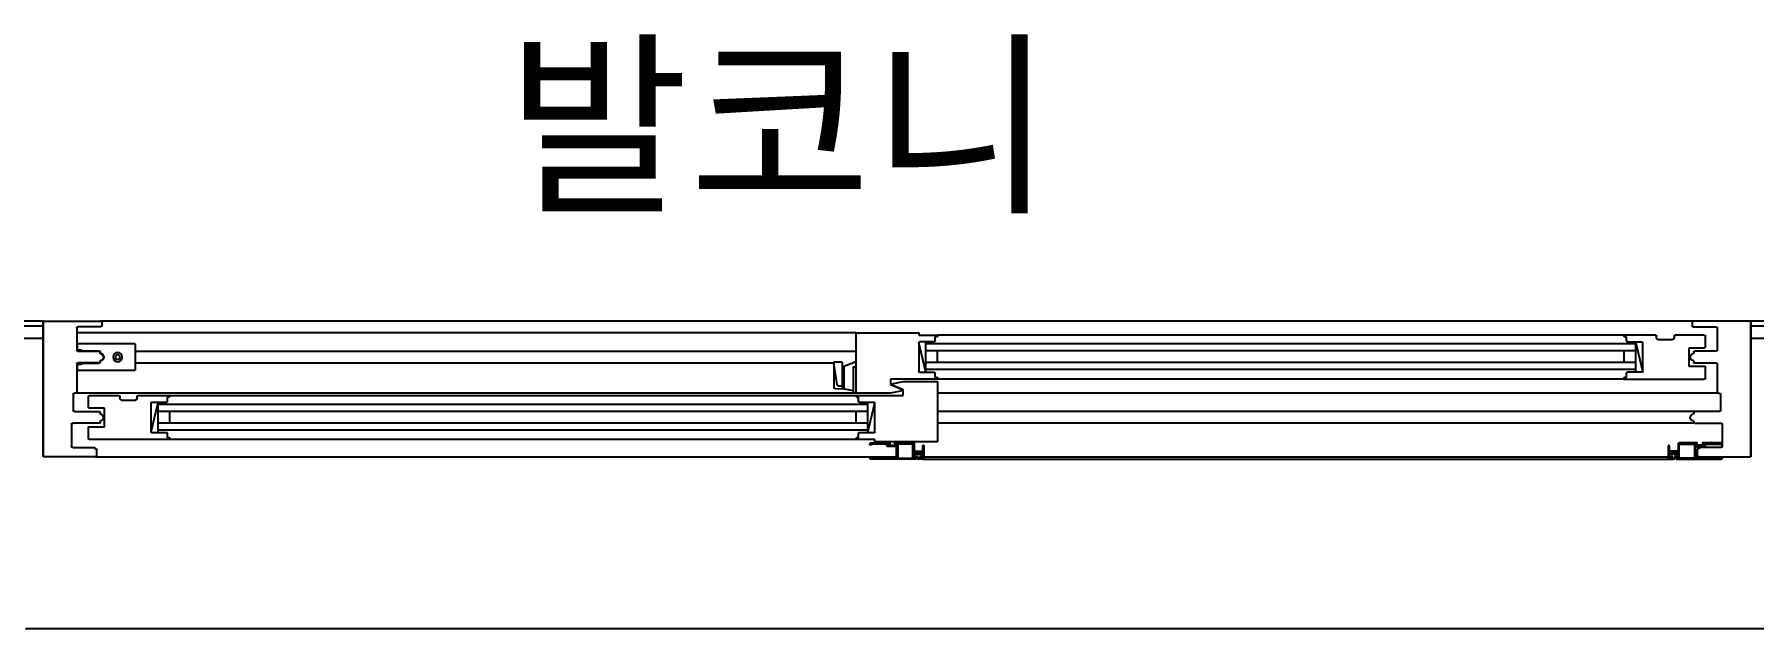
# Model space of a CAD drawing. Header units: millimetres. Extents: x -33000 to 294000, y 0 to 42408.
# Drawn here: x 196594 to 198074, y 10450 to 10962 of the extents above; entities that cross this region are included whole.
import ezdxf
from ezdxf.enums import TextEntityAlignment as Align

# ---------------------------------------------------------------- set-up
doc = ezdxf.new("R2010")
doc.units = ezdxf.units.MM
doc.header["$LTSCALE"] = 50
doc.layers.add('arch', color=8, linetype='Continuous')
doc.layers.add('실명', color=9, linetype='Continuous')
doc.styles.add('FORTELINE', font='malgun.ttf')

# ---------------------------------------------------------------- blocks, each defined once
blk = doc.blocks.new('XR-Unit-Plan$0$WG-민간-BP_1500')
for p, q in [((22, 119), (18.9, 119)), ((22.3, 119), (668.5, 119)), ((-735, 117), (-735, 0)), ((-690, 117), (-735, 117)), ((-735, 0), (-735, 117)), ((-710.5, 89), (-710.5, 108)), ((-709.5, 109), (-690.5, 109)), ((-690.5, 109), (-690.5, 110)), ((-690.5, 110), (-689, 110)), ((-690, 117), (-0.2, 117)), ((-689, 110), (-689, 116)), ((35, 104), (-18.5, 104)), ((23.3, 117), (664, 117)), ((35, 52), (35, 104)), ((689, 110), (689, 116)), ((690.5, 110), (689, 110)), ((690, 117), (735, 117)), ((690.5, 109), (690.5, 110)), ((709.5, 109), (690.5, 109)), ((710.5, 89), (710.5, 108)), ((735, 117), (735, 0)), ((735, 0), (735, 117)), ((-696, 101), (-696, 91.5)), ((-695.5, 91), (-682, 91)), ((-626, 102), (-695, 102)), ((-682, 91), (-682, 75)), ((-642, 95.5), (-636, 70)), ((-642, 95.5), (-642, 70.5)), ((-641.5, 96), (-629, 96)), ((-636, 96), (-636, 70)), ((-636, 93.7), (-25, 93.7)), ((-628, 100.5), (-626.5, 100.5)), ((-628, 100.5), (-628, 97)), ((-626.5, 100.5), (-628, 100.5)), ((-35, 102), (-626, 102)), ((-626, 101), (-626, 102)), ((-19, 102), (-35, 102)), ((-35, 101), (-35, 102)), ((-34.5, 100.5), (-33, 100.5)), ((-33, 100.5), (-33, 96.9)), ((-32, 96), (-19.5, 96)), ((-25, 96), (-19, 70.5)), ((-25, 96), (-25, 70)), ((-19, 103.5), (-19, 102)), ((-19, 95.5), (-19, 70.5)), ((-686.5, 88), (-709.5, 88)), ((-709, 63), (-709, 77)), ((-708, 78), (-686.5, 78)), ((-696, 74.5), (-696, 65)), ((-682, 75), (-695.5, 75)), ((-686, 86.5), (-686, 87.5)), ((-686, 78.5), (-686, 79.5)), ((-636, 87.7), (-25, 87.7)), ((-636, 77.7), (-25, 77.7)), ((-626, 87.7), (-626, 77.7)), ((-35, 87.7), (-35, 77.7)), ((687, 88), (35, 88)), ((687, 78), (35, 78)), ((686, 86.5), (686, 87.5)), ((686, 78.5), (686, 79.5)), ((686.5, 88), (709.5, 88)), ((708, 78), (686.5, 78)), ((709, 63), (709, 77)), ((-707, 62), (-708, 62)), ((-35.6, 62), (-707, 62)), ((-706, 37), (-706, 61)), ((-695, 64), (-670, 64)), ((-669, 65), (-669, 66.5)), ((-667.5, 68), (-655.5, 68)), ((-654, 66.5), (-654, 65)), ((-653, 64), (-626, 64)), ((-629, 70), (-641.5, 70)), ((-636, 71.7), (-25, 71.7)), ((-628, 69), (-628, 65.5)), ((-626.5, 65.5), (-628, 65.5)), ((-626, 64), (-626, 65)), ((-626, 64), (-35, 64)), ((-35, 65), (-35, 64)), ((-35, 64), (5.5, 64)), ((-5.5, 62), (-35, 62)), ((-35, 62), (-35, 10)), ((-34.5, 65.5), (-33, 65.5)), ((-33, 69), (-33, 65.5)), ((-19.5, 70), (-32, 70)), ((4.5, 60), (-5.5, 62)), ((5.5, 59.3), (-4.7, 55)), ((5.5, 64), (5.5, 59.3)), ((707, 62), (35, 62)), ((706, 37), (706, 61)), ((707, 62), (708, 62)), ((-54.4, 36.1), (-54.4, 57.2)), ((-51.3, 54.7), (-54.2, 36.3)), ((-53.4, 58.2), (-45.8, 58.5)), ((-47.2, 56.2), (-49.5, 56.2)), ((-47.2, 56.2), (-47.2, 58.5)), ((-47.1, 36.1), (-47.2, 56.2)), ((-5.5, 54.7), (4.8, 59)), ((-5.5, 50), (-5.5, 54.7)), ((35, 50), (-5.5, 50)), ((-4.5, 54), (5.5, 52)), ((5.5, 52), (35, 52)), ((33, 48.5), (33, 45)), ((34.5, 48.5), (33, 48.5)), ((33, 48.5), (34.5, 48.5)), ((35, 49), (35, 50)), ((626, 50), (35, 50)), ((626, 49), (626, 50)), ((626, 50), (695, 50)), ((628, 48.5), (626.5, 48.5)), ((626.5, 48.5), (628, 48.5)), ((628, 48.5), (628, 45)), ((696, 49), (696, 39.5)), ((-705.8, 42.2), (-655.8, 42.2)), ((-705.8, 37.2), (-705.8, 42.2)), ((-705.8, 37.2), (-702.5, 37.2)), ((-686.5, 36), (-705, 36)), ((-702.5, 37.2), (-700.5, 36.2)), ((-700.5, 36.2), (-686.8, 36.2)), ((-686, 34.5), (-686, 35.5)), ((-685.8, 34.4), (-685.8, 35.2)), ((-655.8, 19.7), (-655.8, 42.2)), ((-655.8, 36), (-54.4, 36)), ((-53.4, 35.1), (-48.1, 35.1)), ((-45.8, 39), (-47.1, 39)), ((25, 44), (19, 18.5)), ((19, 18.5), (19, 43.5)), ((19.5, 44), (32, 44)), ((25, 44), (25, 18)), ((636, 41.7), (25, 41.7)), ((636, 35.7), (25, 35.7)), ((35, 35.7), (35, 25.7)), ((626, 35.7), (626, 25.7)), ((641.5, 44), (629, 44)), ((636, 44), (636, 18)), ((642, 43.5), (636, 18)), ((642, 43.5), (642, 18.5)), ((695.5, 39), (682, 39)), ((682, 39), (682, 23)), ((686, 34.5), (686, 35.5)), ((686.5, 36), (705, 36)), ((-706, 6), (-706, 25)), ((-705.8, 24.7), (-702.5, 24.7)), ((-705.8, 19.7), (-705.8, 24.7)), ((-655.8, 19.7), (-705.8, 19.7)), ((-705, 26), (-686.5, 26)), ((-702.5, 24.7), (-700.5, 25.7)), ((-700.5, 25.7), (-686.8, 25.7)), ((-686, 26.5), (-686, 27.5)), ((-685.8, 26.7), (-685.8, 27.5)), ((-655.8, 26), (-35, 26)), ((32, 18), (19.5, 18)), ((636, 25.7), (25, 25.7)), ((636, 19.7), (25, 19.7)), ((33, 17), (33, 13.5)), ((628, 17), (628, 13.5)), ((629, 18), (641.5, 18)), ((667.5, 16), (655.5, 16)), ((682, 23), (695.5, 23)), ((686, 26.5), (686, 27.5)), ((705, 26), (686.5, 26)), ((696, 22.5), (696, 13)), ((706, 6), (706, 25)), ((-735, 0), (-685.5, 0)), ((-35, 10), (-706, 10)), ((-685.4, 5), (-705, 5)), ((685.5, 0), (-685.5, 0)), ((-684.5, 1), (-684.5, 4)), ((-35, 10), (18.5, 10)), ((19, 10.5), (19, 12)), ((19, 12), (35, 12)), ((34.5, 13.5), (33, 13.5)), ((35, 12), (35, 13)), ((626, 12), (35, 12)), ((626, 12), (626, 13)), ((653, 12), (626, 12)), ((626.5, 13.5), (628, 13.5)), ((654, 14.5), (654, 13)), ((669, 13), (669, 14.5)), ((695, 12), (670, 12)), ((684.5, 1), (684.5, 4)), ((735, 0), (685.5, 0)), ((685.6, 5), (705, 5))]:
    blk.add_line(p, q)
blk.add_lwpolyline([(22.3, 118), (22.3, 113.5, -0.414214), (21.8, 113), (15.3, 113, -0.414214), (14.8, 113.5), (14.8, 118), (15.8, 118, 1), (15.8, 119), (-22.2, 119, 0.414214), (-23.2, 118), (-23.2, 117.5), (-22.2, 117.5, -0.414214), (-21.7, 118), (-0.2, 118), (-0.2, 108), (-7.7, 108, 0.414214), (-8.7, 107), (-8.7, 106), (-21.7, 106, -0.414214), (-22.2, 106.5), (-23.2, 106.5), (-23.2, 106, 0.414214), (-22.2, 105), (-6.2, 105), (-6.2, 105.8), (-7.7, 105.8), (-7.7, 107), (-0.2, 107), (-0.2, 105.8), (-1.7, 105.8), (-1.7, 105), (13.8, 105, 0.414214), (14.8, 106), (14.8, 111.5, -0.414214), (15.3, 112), (21.8, 112, -0.414214), (22.3, 111.5), (22.3, 107.5, 1), (23.3, 107.5), (23.3, 118, 0.414214), (22.3, 119), (21.8, 119, 1), (21.8, 118)], format="xyb", close=True)
blk.add_lwpolyline([(710.5, 106, -0.414214), (709.5, 105), (693.5, 105), (693.5, 105.8), (695, 105.8), (695, 107), (687.5, 107), (687.5, 105.8), (689, 105.8), (689, 105), (673.5, 105, -0.414214), (672.5, 106), (672.5, 111.5, 0.414214), (672, 112), (665.5, 112, 0.414214), (665, 111.5), (665, 107.5, -1), (664, 107.5), (664, 118, -0.414214), (665, 119), (665.5, 119, -1), (665.5, 118, 1), (665.5, 119), (665, 113.5, 0.414214), (665.5, 113), (672, 113, 0.414214), (672.5, 113.5), (672.5, 118), (671.5, 118, -1), (671.5, 119), (709.5, 119, -0.414214), (710.5, 118), (710.5, 117.5), (709.5, 117.5, 0.414214), (709, 118), (687.5, 118), (687.5, 108), (695, 108, -0.414214), (696, 107), (696, 106), (709, 106, 0.414214), (709.5, 106.5), (710.5, 106.5)], format="xyb")
for points in [[(0.8, 106), (0.8, 118), (13.8, 118), (13.8, 106)], [(686.5, 106), (686.5, 118), (673.5, 118), (673.5, 106)]]:
    blk.add_lwpolyline(points, close=True)
for points in [[(-35, 35), (-45.8, 39), (-45.8, 58.5), (-37.5, 59.9)], [(-35, 62), (-37.5, 62), (-37.5, 39.3), (-35, 39.3)]]:
    blk.add_lwpolyline(points)
for centre, radius in [((18.9, 116.1), 2.9), ((668.5, 116.1), 2.9), ((18.9, 116.1), 1.53), ((668.5, 116.1), 1.53), ((-670.8, 31), 4), ((-670.8, 31), 2)]:
    blk.add_circle(centre, radius)
for centre, radius, start, end in [((-709.5, 108), 1, 90, 180), ((-690, 116), 1, 0, 90), ((-18.5, 103.5), 0.5, 90, 180), ((690, 116), 1, 90, 180), ((709.5, 108), 1, 0, 90), ((-709.5, 89), 1, 180, 270), ((-695, 101), 1, 90, 180), ((-695.5, 91.5), 0.5, 180, 270), ((-641.5, 95.5), 0.5, 90, 180), ((-629, 97), 1, 270, 0.0471), ((-626.5, 101), 0.5, 270, 0), ((-34.5, 101), 0.5, 180, 270), ((-32, 97), 1, 179.9529, 270), ((-19.5, 95.5), 0.5, 0, 90), ((709.5, 89), 1, 270, 0), ((-708, 77), 1, 90, 180), ((-695.5, 74.5), 0.5, 90, 180), ((-686.5, 87.5), 0.5, 0, 90), ((-686.5, 78.5), 0.5, 270, 0), ((-685.5, 86.5), 0.5, 180, 261.7868), ((-685.5, 79.5), 0.5, 98.2132, 180), ((-686, 83), 3, 278.2132, 81.7868), ((686, 83), 3, 98.2132, 261.7868), ((685.5, 86.5), 0.5, 278.2132, 0), ((685.5, 79.5), 0.5, 0, 81.7868), ((686.5, 87.5), 0.5, 90, 180), ((686.5, 78.5), 0.5, 180, 270), ((708, 77), 1, 0, 90), ((-708, 63), 1, 180, 270), ((-707, 61), 1, 0, 90), ((-695, 65), 1, 180, 270), ((-670, 65), 1, 270, 0), ((-667.5, 66.5), 1.5, 90, 180), ((-655.5, 66.5), 1.5, 0, 90), ((-653, 65), 1, 180, 270), ((-641.5, 70.5), 0.5, 180, 270), ((-629, 69), 1, 359.9529, 90), ((-626.5, 65), 0.5, 0, 90), ((-34.5, 65), 0.5, 90, 180), ((-32, 69), 1, 90, 180.0471), ((-19.5, 70.5), 0.5, 270, 0), ((4.5, 59.5), 0.5, 294.9319, 90), ((707, 61), 1, 90, 180), ((708, 63), 1, 270, 0), ((-53.4, 57.2), 1, 92.2775, 180), ((-49.5, 54.3), 1.88, 90, 168.8801), ((-4.5, 54.5), 0.5, 114.9319, 270), ((32, 45), 1, 270, 0.0471), ((34.5, 49), 0.5, 270, 0), ((34.5, 49), 0.5, 270, 0), ((626.5, 49), 0.5, 180, 270), ((629, 45), 1, 179.9529, 270), ((695, 49), 1, 0, 90), ((-705, 37), 1, 180, 270), ((-686.8, 35.2), 1, 0, 90), ((-686.5, 35.5), 0.5, 0, 90), ((-685.5, 34.5), 0.5, 180, 261.7868), ((-686.3, 31), 3.5, 278.2132, 81.7868), ((-686, 31), 3, 278.2132, 81.7868), ((-53.4, 36.1), 1, 180, 270), ((-53.2, 36.1), 1, 171.0635, 270), ((-48.1, 36.1), 1, 270, 0.0858), ((19.5, 43.5), 0.5, 90, 180), ((641.5, 43.5), 0.5, 0, 90), ((686, 31), 3, 98.2132, 261.7868), ((685.5, 34.5), 0.5, 278.2132, 0), ((686.5, 35.5), 0.5, 90, 180), ((695.5, 39.5), 0.5, 270, 0), ((705, 37), 1, 270, 0), ((-705, 25), 1, 90, 180), ((-686.8, 26.7), 1, 270, 0), ((-686.5, 26.5), 0.5, 270, 0), ((-685.5, 27.5), 0.5, 98.2132, 180), ((19.5, 18.5), 0.5, 180, 270), ((32, 17), 1, 359.9529, 90), ((629, 17), 1, 90, 180.0471), ((641.5, 18.5), 0.5, 270, 0), ((655.5, 14.5), 1.5, 90, 180), ((667.5, 14.5), 1.5, 0, 90), ((685.5, 27.5), 0.5, 0, 81.7868), ((686.5, 26.5), 0.5, 180, 270), ((695.5, 22.5), 0.5, 0, 90), ((705, 25), 1, 0, 90), ((-705, 6), 1, 180, 270), ((-685.5, 4), 1, 0, 90), ((-685.5, 1), 1, 270, 0), ((18.5, 10.5), 0.5, 270, 0), ((34.5, 13), 0.5, 0, 90), ((626.5, 13), 0.5, 90, 180), ((653, 13), 1, 270, 0), ((670, 13), 1, 180, 270), ((685.5, 4), 1, 90, 180), ((685.5, 1), 1, 180, 270), ((695, 13), 1, 270, 0), ((705, 6), 1, 270, 0)]:
    blk.add_arc(centre, radius, start, end)
for p in [(689, 116), (710.5, 118), (-705.8, 37.2), (-702.5, 37.2), (-700.5, 36.2), (-682.8, 31), (-685.8, 26.7)]:
    blk.add_point(p)

msp = doc.modelspace()

# ---------------------------------------------------------------- linework, layer by layer
at = {"layer": 'arch'}
for p, q in [((196601.2, 10714.6), (196311.2, 10714.6)), ((196601.2, 10710.1), (196311.2, 10710.1)), ((198086.2, 10714.6), (198071.2, 10714.6)), ((198090.7, 10710.1), (198071.2, 10710.1)), ((196601.2, 10699.6), (196311.2, 10699.6)), ((198101.2, 10699.6), (198071.2, 10699.6))]:
    msp.add_line(p, q, dxfattribs=at)
msp.add_lwpolyline([(196586.2, 10449.6), (198086.2, 10449.6)], dxfattribs=at)

# ---------------------------------------------------------------- block references
at = {"layer": 'arch', "xscale": -1, "rotation": 180}
msp.add_blockref('XR-Unit-Plan$0$WG-민간-BP_1500', (197336.2, 10714.6), dxfattribs=at)

# ---------------------------------------------------------------- texts
at = {"layer": '실명', "ltscale": 25, "style": 'FORTELINE'}
msp.add_text('발코니', height=125, dxfattribs=at).set_placement((197235.7, 10883.2), align=Align.MIDDLE_CENTER)

doc.saveas('drawing.dxf')
